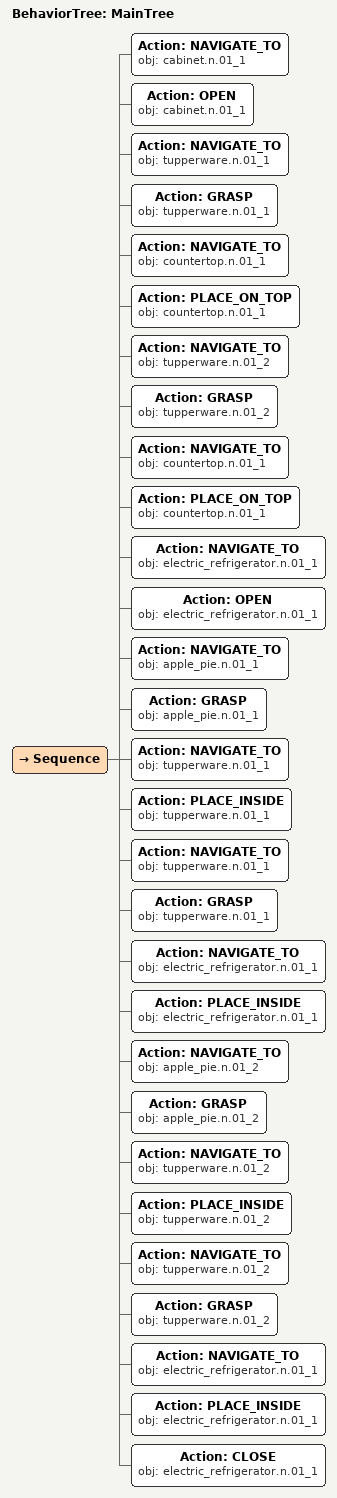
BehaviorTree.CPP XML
<root main_tree_to_execute="MainTree">
  <BehaviorTree ID="MainTree">
    <Sequence>
      <Action ID="NAVIGATE_TO" obj="cabinet.n.01_1"/>
      <Action ID="OPEN" obj="cabinet.n.01_1"/>
      <Action ID="NAVIGATE_TO" obj="tupperware.n.01_1"/>
      <Action ID="GRASP" obj="tupperware.n.01_1"/>
      <Action ID="NAVIGATE_TO" obj="countertop.n.01_1"/>
      <Action ID="PLACE_ON_TOP" obj="countertop.n.01_1"/>
      <Action ID="NAVIGATE_TO" obj="tupperware.n.01_2"/>
      <Action ID="GRASP" obj="tupperware.n.01_2"/>
      <Action ID="NAVIGATE_TO" obj="countertop.n.01_1"/>
      <Action ID="PLACE_ON_TOP" obj="countertop.n.01_1"/>
      <Action ID="NAVIGATE_TO" obj="electric_refrigerator.n.01_1"/>
      <Action ID="OPEN" obj="electric_refrigerator.n.01_1"/>
      <Action ID="NAVIGATE_TO" obj="apple_pie.n.01_1"/>
      <Action ID="GRASP" obj="apple_pie.n.01_1"/>
      <Action ID="NAVIGATE_TO" obj="tupperware.n.01_1"/>
      <Action ID="PLACE_INSIDE" obj="tupperware.n.01_1"/>
      <Action ID="NAVIGATE_TO" obj="tupperware.n.01_1"/>
      <Action ID="GRASP" obj="tupperware.n.01_1"/>
      <Action ID="NAVIGATE_TO" obj="electric_refrigerator.n.01_1"/>
      <Action ID="PLACE_INSIDE" obj="electric_refrigerator.n.01_1"/>
      <Action ID="NAVIGATE_TO" obj="apple_pie.n.01_2"/>
      <Action ID="GRASP" obj="apple_pie.n.01_2"/>
      <Action ID="NAVIGATE_TO" obj="tupperware.n.01_2"/>
      <Action ID="PLACE_INSIDE" obj="tupperware.n.01_2"/>
      <Action ID="NAVIGATE_TO" obj="tupperware.n.01_2"/>
      <Action ID="GRASP" obj="tupperware.n.01_2"/>
      <Action ID="NAVIGATE_TO" obj="electric_refrigerator.n.01_1"/>
      <Action ID="PLACE_INSIDE" obj="electric_refrigerator.n.01_1"/>
      <Action ID="CLOSE" obj="electric_refrigerator.n.01_1"/>
    </Sequence>
  </BehaviorTree>
</root>
